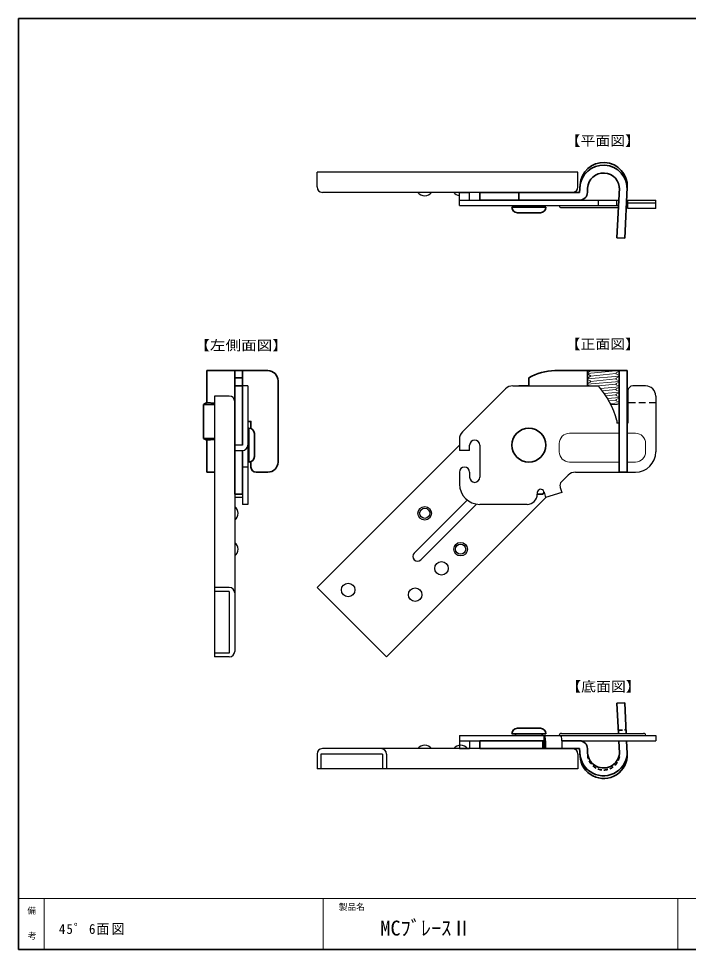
# Model space of a CAD drawing. Units: millimetres on the paper. Extents: x -195 to 195, y -456 to 138.
# Drawn here: x -194.8 to 3.1, y -137.5 to 137.5 of the extents above; entities that cross this region are included whole.
import ezdxf
from ezdxf.enums import TextEntityAlignment as Align

# ---------------------------------------------------------------- set-up
doc = ezdxf.new("R2010")
doc.units = ezdxf.units.MM
doc.linetypes.add('DASHED1', pattern=[1.8, 1.2, -0.6])
doc.linetypes.add('DASHED2', pattern=[3, 2, -1])
for name, color, linetype, lineweight in [('0-2_ｶﾊﾞｰ部', 134, 'Continuous', 25), ('0-3_固定片', 7, 'Continuous', 35), ('0-7_可動片', 5, 'Continuous', 25), ('0-A_カシメピン', 7, 'Continuous', 35), ('F-0_図面枠', 4, 'Continuous', 18), ('F-2_文字1', 4, 'Continuous', 18)]:
    doc.layers.add(name, color=color, linetype=linetype, lineweight=lineweight)
doc.layers.add('0-8_基準線', color=7, linetype='Continuous')
doc.layers.add('F-3_文字2', color=7, linetype='Continuous')
doc.styles.add('ＭＳ ゴシック', font='')
doc.styles.get('ＭＳ ゴシック').set_extended_font_data('MS Gothic')

msp = doc.modelspace()

# ---------------------------------------------------------------- linework, layer by layer
at = {"layer": '0-2_ｶﾊﾞｰ部'}
for p, q in [((-64.514, 86.158), (-61.514, 86.158)), ((-64.514, 82.258), (-64.514, 86.158)), ((-61.514, 83.858), (-61.514, 86.158)), ((-64.514, 83.858), (-17.418, 83.858)), ((-64.514, 82.258), (-64.514, 83.858)), ((-23.453, 82.258), (-23.453, 83.858)), ((-18.014, 82.258), (-18.014, 83.858)), ((-15.115, 83.858), (-6.514, 83.858)), ((-14.764, 81.39), (-14.764, 83.858)), ((-6.514, 82.966), (-14.764, 82.966)), ((-6.514, 81.39), (-6.514, 83.858)), ((-64.514, 82.258), (-17.502, 82.258)), ((-34.414, 81.658), (-17.533, 81.658)), ((-15.23, 81.658), (-14.764, 81.658)), ((-6.514, 81.39), (-14.764, 81.39)), ((-127.008, 28.99), (-128.608, 28.99)), ((-128.608, 28.99), (-128.608, 11.49)), ((-127.008, 28.99), (-127.008, -6.01)), ((-50.892, 28.111), (-63.635, 15.369)), ((-48.771, 28.99), (-23.453, 28.99)), ((-9.514, 28.99), (-13.264, 28.99)), ((-14.764, 27.49), (-14.764, 17.99)), ((-6.514, 25.99), (-6.514, 9.49)), ((-18.014, 18.77), (-18.014, 17.99)), ((-17.314, 17.99), (-18.014, 17.99)), ((-14.764, 17.99), (-15.014, 17.99)), ((-130.908, 11.49), (-130.908, 9.89)), ((-128.608, 11.49), (-130.908, 11.49)), ((-64.514, 13.247), (-64.514, 11.49)), ((-64.514, 11.49), (-64.514, 9.89)), ((-61.514, 9.89), (-61.514, 11.49)), ((-58.514, 11.49), (-58.514, 1.99)), ((-130.908, 9.89), (-128.608, 9.89)), ((-128.608, 9.89), (-128.608, -6.01)), ((-61.514, 9.89), (-64.514, 9.89)), ((-61.514, 9.89), (-64.514, 9.89)), ((-127.008, 4.99), (-128.608, 4.99)), ((-64.514, 3.49), (-64.514, -0.01)), ((-64.514, 3.49), (-64.514, -0.01)), ((-64.514, 3.49), (-64.514, 1.49)), ((-64.514, 3.49), (-64.514, -0.01)), ((-61.514, 3.49), (-61.514, 3.404)), ((-61.514, 3.49), (-61.514, 3.404)), ((-61.514, 3.465), (-61.514, 3.49)), ((-61.514, 3.49), (-61.514, 1.99)), ((-30.271, 3.49), (-12.514, 3.49)), ((-64.514, 2.49), (-64.514, -0.01)), ((-34.379, 0.624), (-32.392, 2.611)), ((-41.514, -2.553), (-41.514, -3.01)), ((-39.554, -2.273), (-39.514, -2.41)), ((-39.514, -2.41), (-39.066, -3.946)), ((-34.266, -2.546), (-39.066, -3.946)), ((-34.758, -0.856), (-34.714, -1.01)), ((-34.714, -1.01), (-34.266, -2.546)), ((-130.908, -3.01), (-130.908, -3.946)), ((-128.608, -3.946), (-130.908, -3.946)), ((-127.008, -6.01), (-128.608, -6.01)), ((-44.514, -6.01), (-58.514, -6.01)), ((-34.414, -73.678), (-10.114, -73.678)), ((-64.514, -74.278), (-64.514, -75.878)), ((-64.514, -74.278), (-6.514, -74.278)), ((-64.514, -75.878), (-39.514, -75.878)), ((-61.514, -75.878), (-61.514, -78.178)), ((-39.514, -75.878), (-39.514, -74.278)), ((-39.514, -75.878), (-39.514, -78.178)), ((-39.066, -75.878), (-39.066, -78.178)), ((-34.266, -75.878), (-34.266, -78.178)), ((-34.266, -75.878), (-6.514, -75.878)), ((-6.514, -74.278), (-6.514, -75.878)), ((-64.514, -78.178), (-61.514, -78.178)), ((-39.514, -78.178), (-34.266, -78.178))]:
    msp.add_line(p, q, dxfattribs=at)
at = {"layer": '0-2_ｶﾊﾞｰ部', "color": 7, "lineweight": 35}
for p, q in [((-47.02, 28.99), (-44.014, 28.99)), ((-17.314, 3.49), (-15.014, 3.49))]:
    msp.add_line(p, q, dxfattribs=at)
at = {"layer": '0-2_ｶﾊﾞｰ部', "linetype": 'DASHED2'}
msp.add_line((-6.514, 23.99), (-14.764, 23.99), dxfattribs=at)
at = {"layer": '0-2_ｶﾊﾞｰ部', "color": 4, "lineweight": 18}
for p, q in [((-32.014, 14.99), (-17.314, 14.99)), ((-15.014, 14.99), (-12.514, 14.99)), ((-35.014, 11.99), (-35.014, 9.49)), ((-9.514, 11.99), (-9.514, 9.49)), ((-17.314, 6.49), (-32.014, 6.49)), ((-12.514, 6.49), (-15.014, 6.49))]:
    msp.add_line(p, q, dxfattribs=at)
at = {"layer": '0-2_ｶﾊﾞｰ部'}
for centre, radius, start, end in [((-34.414, 82.258), 0.6, 180, 270), ((-48.771, 25.99), 3, 90, 135), ((-44.014, 11.49), 27, 15.64248, 40.40213), ((-13.264, 27.49), 1.5, 90, 180), ((-9.514, 25.99), 3, 0, 90), ((-127.008, 14.39), 0.6, 60, 90), ((-61.514, 13.247), 3, 135, 180), ((-128.608, 11.49), 1.6, 270, 0), ((-60.014, 11.49), 1.5, 0, 180), ((-12.514, 9.49), 6, 270, 0), ((-127.008, 7.09), 0.6, 270, 300), ((-63.014, 3.49), 1.5, 0, 180), ((-63.014, 3.49), 1.5, 0, 180), ((-63.014, 3.49), 1.5, 0, 180), ((-30.271, 0.49), 3, 90, 135), ((-60.014, 1.99), 1.5, 180, 0), ((-33.318, -0.436), 1.5, 135, 196.2602), ((-58.514, -0.01), 6, 180, 270), ((-40.514, -2.553), 1, 16.2602, 180), ((-44.514, -3.01), 3, 270, 0), ((-34.414, -74.278), 0.6, 90, 180), ((-10.114, -74.278), 0.6, 0, 90)]:
    msp.add_arc(centre, radius, start, end, dxfattribs=at)
at = {"layer": '0-2_ｶﾊﾞｰ部', "color": 4, "lineweight": 18}
for centre, start, end in [((-32.014, 11.99), 90, 180), ((-12.514, 11.99), 0, 90), ((-32.014, 9.49), 180, 270), ((-12.514, 9.49), 270, 0)]:
    msp.add_arc(centre, 3, start, end, dxfattribs=at)
at = {"layer": '0-2_ｶﾊﾞｰ部'}
for centre in [(-39.514, -75.878), (-34.714, -75.878)]:
    msp.add_ellipse(centre, major_axis=(0, 1.6), ratio=0.28, start_param=4.712389, end_param=6.2831853, dxfattribs=at)
at = {"layer": '0-3_固定片'}
for p, q in [((-28.898, 88.355), (-29.014, 86.158)), ((-29.014, 86.158), (-58.514, 86.158)), ((-58.514, 83.858), (-58.514, 86.158)), ((-47.02, 83.858), (-47.02, 86.158)), ((-26.717, 86.038), (-26.643, 87.436)), ((-17.999, 72.763), (-17.225, 87.543)), ((-15.703, 72.643), (-14.918, 87.622)), ((-29.014, 83.858), (-58.514, 83.858)), ((-17.999, 72.763), (-15.703, 72.643)), ((-139.108, 33.49), (-139.108, 24.067)), ((-121.108, 33.49), (-139.108, 33.49)), ((-130.908, 33.49), (-130.908, -3.01)), ((-128.608, 33.49), (-128.608, 11.49)), ((-36.306, 33.49), (-22.014, 33.49)), ((-26.714, 28.99), (-26.714, 33.49)), ((-22.014, 33.49), (-15.014, 33.49)), ((-17.314, 3.49), (-17.314, 33.49)), ((-15.014, 3.49), (-15.014, 33.49)), ((-128.608, 31.355), (-130.908, 31.355)), ((-118.108, 6.49), (-118.108, 30.49)), ((-44.014, 28.99), (-44.014, 31.355)), ((-128.608, 28.99), (-130.908, 28.99)), ((-140.108, 23.49), (-139.108, 24.067)), ((-140.108, 23.49), (-140.108, 13.49)), ((-136.908, 23.49), (-140.108, 23.49)), ((-136.908, 23.856), (-139.108, 24.067)), ((-136.908, 13.49), (-140.108, 13.49)), ((-136.908, 13.124), (-139.108, 12.913)), ((-128.608, 9.89), (-128.608, -3.01)), ((-126.108, 4.99), (-126.108, 6.541)), ((-136.908, 3.49), (-139.108, 3.49)), ((-124.608, 3.49), (-121.108, 3.49)), ((-39.514, -2.41), (-39.914, -3.01)), ((-128.608, -3.01), (-130.908, -3.01)), ((-41.514, -3.01), (-39.914, -3.01)), ((-17.999, -64.784), (-15.703, -64.663)), ((-17.999, -64.784), (-17.533, -73.678)), ((-15.703, -64.663), (-15.23, -73.678)), ((-58.514, -75.878), (-58.514, -78.178)), ((-39.514, -75.878), (-58.514, -75.878)), ((-39.914, -75.878), (-39.914, -78.178)), ((-29.014, -75.878), (-34.266, -75.878)), ((-17.418, -75.878), (-17.225, -79.563)), ((-15.115, -75.878), (-14.918, -79.643)), ((-39.514, -78.178), (-58.514, -78.178)), ((-29.014, -78.178), (-34.266, -78.178)), ((-28.898, -80.375), (-29.014, -78.178)), ((-26.717, -78.058), (-26.643, -79.456))]:
    msp.add_line(p, q, dxfattribs=at)
at = {"layer": '0-3_固定片', "color": 4, "lineweight": 18}
for p, q in [((-17.251, 33.49), (-26.776, 32.696)), ((-25.859, 33.306), (-26.677, 32.88)), ((-17.251, 33.49), (-25.76, 33.49)), ((-17.251, 33.49), (-25.76, 33.49)), ((-17.35, 33.306), (-18.168, 32.88)), ((-17.251, 31.902), (-26.776, 31.109)), ((-17.251, 30.315), (-26.776, 29.521)), ((-26.677, 32.512), (-25.859, 32.087)), ((-25.859, 31.718), (-26.677, 31.293)), ((-26.677, 30.924), (-25.859, 30.499)), ((-25.76, 31.902), (-18.267, 32.696)), ((-25.76, 30.315), (-18.267, 31.109)), ((-18.168, 32.512), (-17.35, 32.087)), ((-17.35, 31.718), (-18.168, 31.293)), ((-18.168, 30.924), (-17.35, 30.499)), ((-25.859, 30.131), (-26.677, 29.705)), ((-26.677, 29.337), (-26.01, 28.99)), ((-23.439, 28.973), (-18.267, 29.521)), ((-17.251, 28.727), (-22.854, 28.26)), ((-22.279, 27.509), (-18.267, 27.934)), ((-17.35, 30.131), (-18.168, 29.705)), ((-18.168, 29.337), (-17.35, 28.912)), ((-17.35, 28.543), (-18.168, 28.118)), ((-18.168, 27.749), (-17.35, 27.324)), ((-17.251, 27.14), (-21.75, 26.765)), ((-21.262, 26.029), (-18.267, 26.346)), ((-17.251, 25.552), (-20.788, 25.258)), ((-20.374, 24.535), (-18.267, 24.759)), ((-17.35, 26.956), (-18.168, 26.53)), ((-18.168, 26.162), (-17.35, 25.737)), ((-17.35, 25.368), (-18.168, 24.943)), ((-17.251, 23.965), (-19.952, 23.74)), ((-17.909, 23.49), (-19.827, 23.49)), ((-18.168, 24.574), (-17.35, 24.149)), ((-17.35, 23.781), (-17.909, 23.49))]:
    msp.add_line(p, q, dxfattribs=at)
at = {"layer": '0-3_固定片', "linetype": 'DASHED1'}
msp.add_line((-17.581, -72.773), (-15.284, -72.652), dxfattribs=at)
msp.add_line((-17.581, -72.773), (-15.284, -72.652), dxfattribs=at)
at = {"layer": '0-3_固定片'}
for points in [[(-126.108, 16.439), (-126.108, 18.49), (-127.008, 18.49)], [(-140.108, 13.49), (-139.108, 12.913), (-139.108, 3.49)]]:
    msp.add_lwpolyline(points, dxfattribs=at)
for centre, radius, start, end in [((-21.95, 87.19), 7, 357, 177), ((-21.908, 87.989), 7, 357, 177), ((-21.95, 87.19), 4.7, 357, 177), ((-29.014, 86.158), 2.3, 270, 0), ((-121.108, 30.49), 3, 0, 90), ((-36.306, 18.49), 15, 90, 120.91775), ((-121.108, 6.49), 3, 270, 0), ((-124.608, 4.99), 1.5, 180, 270), ((-29.014, -78.178), 2.3, 0, 90), ((-21.95, -79.21), 7, 183, 3), ((-21.908, -80.009), 7, 183, 3), ((-21.95, -79.21), 4.7, 183, 3)]:
    msp.add_arc(centre, radius, start, end, dxfattribs=at)
at = {"layer": '0-3_固定片', "color": 4, "lineweight": 18}
for centre, start, end in [((-25.98, 33.49), 303.15619, 0), ((-17.471, 33.49), 303.15619, 0), ((-26.556, 32.696), 123.15619, 180), ((-26.556, 32.696), 180, 236.84381), ((-26.556, 31.109), 123.15619, 180), ((-26.556, 31.109), 180, 236.84381), ((-25.98, 31.902), 303.15619, 56.84381), ((-25.98, 30.315), 303.15619, 56.84381), ((-18.047, 32.696), 123.15619, 236.84381), ((-18.047, 31.109), 123.15619, 236.84381), ((-17.471, 31.902), 0, 56.84381), ((-17.471, 31.902), 303.15619, 0), ((-17.471, 30.315), 0, 56.84381), ((-17.471, 30.315), 303.15619, 0), ((-26.556, 29.521), 123.15619, 180), ((-26.556, 29.521), 180, 236.84381), ((-18.047, 29.521), 123.15619, 236.84381), ((-18.047, 27.934), 123.15619, 236.84381), ((-17.471, 28.727), 0, 56.84381), ((-17.471, 28.727), 303.15619, 0), ((-18.047, 26.346), 123.15619, 236.84381), ((-18.047, 24.759), 123.15619, 236.84381), ((-17.471, 27.14), 0, 56.84381), ((-17.471, 27.14), 303.15619, 0), ((-17.471, 25.552), 0, 56.84381), ((-17.471, 25.552), 0, 56.84381), ((-17.471, 25.552), 303.15619, 0), ((-17.471, 25.552), 343.49548, 360), ((-17.471, 23.965), 0, 56.84381), ((-17.471, 23.965), 0, 56.84381), ((-17.471, 23.965), 303.15619, 0), ((-17.471, 23.965), 343.49548, 360)]:
    msp.add_arc(centre, 0.22, start, end, dxfattribs=at)
at = {"layer": '0-3_固定片', "linetype": 'DASHED1'}
msp.add_arc((-21.918, -79.809), 4.7, 183, 3, dxfattribs=at)
at = {"layer": '0-7_可動片'}
for p, q in [((-106.592, 87.758), (-106.592, 92.158)), ((-29.514, 92.158), (-106.592, 92.158)), ((-29.514, 87.758), (-29.514, 92.158)), ((-31.114, 86.158), (-104.992, 86.158)), ((-136.908, 25.99), (-136.908, -51.089)), ((-132.508, 25.99), (-136.908, 25.99)), ((-130.908, 24.39), (-130.908, -49.489)), ((-64.514, 11.496), (-106.592, -30.583)), ((-38.893, -3.896), (-86.086, -51.089)), ((-62.215, -4.732), (-77.884, -20.401)), ((-75.904, -22.381), (-59.459, -5.935)), ((-132.508, -30.583), (-136.908, -30.583)), ((-132.508, -30.583), (-136.908, -30.583)), ((-132.508, -31.714), (-136.908, -31.714)), ((-132.508, -31.714), (-132.508, -49.958)), ((-86.086, -51.089), (-106.592, -30.583)), ((-132.508, -49.958), (-136.908, -49.958)), ((-132.508, -51.089), (-136.908, -51.089)), ((-31.114, -78.178), (-104.992, -78.178)), ((-106.592, -79.778), (-106.592, -84.178)), ((-105.461, -79.778), (-105.461, -84.178)), ((-87.218, -79.778), (-105.461, -79.778)), ((-87.218, -79.778), (-87.218, -84.178)), ((-86.086, -79.778), (-86.086, -84.178)), ((-29.514, -79.778), (-29.514, -84.178)), ((-29.514, -84.178), (-106.592, -84.178))]:
    msp.add_line(p, q, dxfattribs=at)
at = {"layer": '0-7_可動片', "color": 134}
msp.add_line((-64.514, -75.878), (-64.514, -78.178), dxfattribs=at)
at = {"layer": '0-7_可動片'}
for centre, radius in [((-74.773, -8.663), 2), ((-74.773, -8.663), 1.5), ((-64.166, -19.269), 2), ((-64.166, -19.269), 1.5), ((-69.823, -24.926), 2), ((-97.4, -31.29), 2), ((-77.601, -32.704), 2)]:
    msp.add_circle(centre, radius, dxfattribs=at)
for centre, radius, start, end in [((-104.992, 87.758), 1.6, 180, 270), ((-74.773, 87.658), 2.5, 216.8699, 323.1301), ((-64.166, 87.658), 2.5, 216.8699, 262.01102), ((-31.114, 87.758), 1.6, 270, 0), ((-132.508, 24.39), 1.6, 0, 90), ((-132.408, -8.663), 2.5, 306.8699, 53.1301), ((-132.408, -19.269), 2.5, 306.8699, 53.1301), ((-76.894, -21.391), 1.4, 135, 315), ((-132.508, -32.183), 1.6, 0, 90), ((-132.508, -49.489), 1.6, 270, 0), ((-104.992, -79.778), 1.6, 90, 180), ((-87.686, -79.778), 1.6, 0, 90), ((-74.773, -79.678), 2.5, 36.8699, 143.1301), ((-64.166, -79.678), 2.5, 36.8699, 143.1301), ((-31.114, -79.778), 1.6, 0, 90)]:
    msp.add_arc(centre, radius, start, end, dxfattribs=at)
at = {"layer": '0-A_カシメピン'}
for p, q in [((-49.014, 81.758), (-39.014, 81.758)), ((-47.914, 81.758), (-47.914, 82.258)), ((-47.914, 81.758), (-40.114, 81.758)), ((-47.414, 80.158), (-40.614, 80.158)), ((-40.114, 81.758), (-40.114, 82.258)), ((-126.708, 15.39), (-127.008, 15.39)), ((-126.708, 6.49), (-126.708, 16.49)), ((-126.708, 7.59), (-126.708, 15.39)), ((-125.108, 8.09), (-125.108, 14.89)), ((-126.708, 7.59), (-127.008, 7.59)), ((-49.014, -73.778), (-39.014, -73.778)), ((-47.914, -73.778), (-40.114, -73.778)), ((-47.914, -73.778), (-47.914, -74.278)), ((-47.414, -72.178), (-40.614, -72.178)), ((-40.114, -73.778), (-40.114, -74.278))]:
    msp.add_line(p, q, dxfattribs=at)
msp.add_circle((-44.014, 11.49), 5, dxfattribs=at)
for centre, start, end in [((-47.414, 81.758), 180, 270), ((-40.614, 81.758), 270, 0), ((-126.708, 14.89), 0, 90), ((-126.708, 8.09), 270, 0), ((-47.414, -73.778), 90, 180), ((-40.614, -73.778), 0, 90)]:
    msp.add_arc(centre, 1.6, start, end, dxfattribs=at)
at = {"layer": 'F-0_図面枠', "color": 7, "lineweight": 35}
for p, q in [((-194.75, 137.5), (194.75, 137.5)), ((-194.75, 137.5), (-194.75, -137.5)), ((-194.75, -137.5), (194.75, -137.5))]:
    msp.add_line(p, q, dxfattribs=at)
at = {"layer": 'F-0_図面枠'}
for p, q in [((-194.75, -122.5), (194.75, -122.5)), ((-187.25, -122.5), (-187.25, -137.5)), ((-104.75, -122.5), (-104.75, -137.5)), ((0, -122.5), (0, -137.5))]:
    msp.add_line(p, q, dxfattribs=at)

# ---------------------------------------------------------------- texts
at = {"layer": '0-8_基準線', "style": 'ＭＳ ゴシック'}
for s, width, p in [('【平面図】', 1.1, (-33.181, 99.072)), ('【左側面図】', 1.15, (-142.817, 38.616)), ('【正面図】', 1.1, (-33.181, 38.996)), ('【底面図】', 1.1, (-32.969, -62.198))]:
    msp.add_text(s, height=2.933, dxfattribs=dict(at, width=width)).set_placement(p, align=Align.BOTTOM_LEFT)
at = {"layer": 'F-2_文字1', "color": 7, "style": 'ＭＳ ゴシック'}
for s, p in [('備', (-192.181, -127.518)), ('製品名', (-100.165, -126.433)), ('考', (-192.002, -134.941))]:
    msp.add_text(s, height=1.833, dxfattribs=at).set_placement(p, align=Align.BOTTOM_LEFT)
at = {"layer": 'F-3_文字2', "style": 'ＭＳ ゴシック'}
msp.add_text('MCﾌﾞﾚｰｽⅡ', height=4.399, dxfattribs=at).set_placement((-87.891, -134.722), align=Align.BOTTOM_LEFT)
at = {"layer": 'F-3_文字2', "insert": (-182.843, -133.237), "char_height": 2.933, "attachment_point": 7, "style": 'ＭＳ ゴシック'}
msp.add_mtext('\\T1.17;\\W0.95;45゜6面図', dxfattribs=at)

doc.saveas('drawing.dxf')
